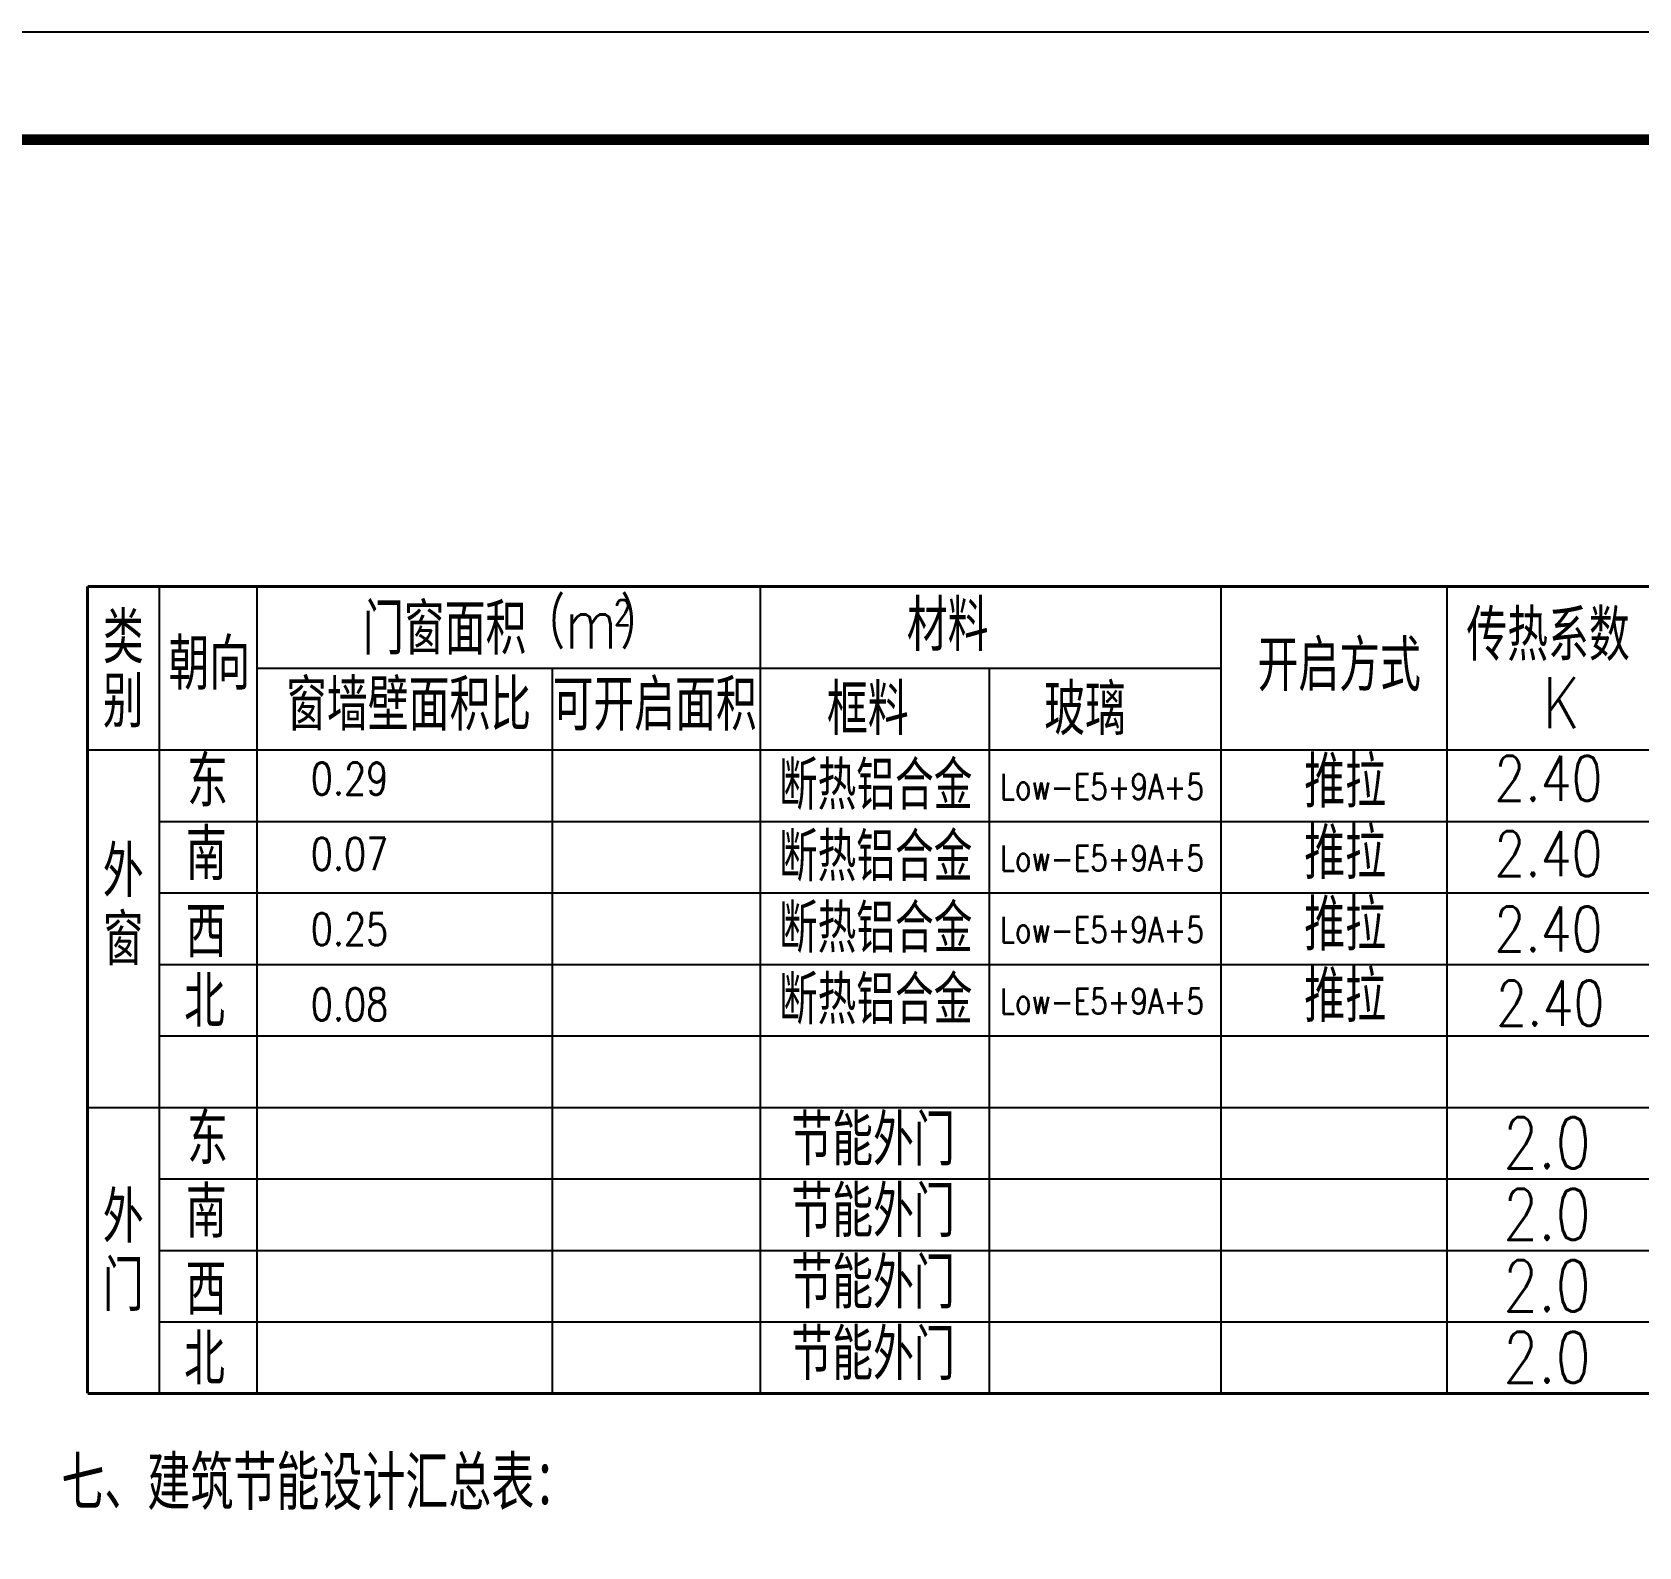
# Model space of a CAD drawing. Extents: x -695846 to 822170, y -413475 to 397179.
# Drawn here: x -376838 to -361890, y -290234 to -276145 of the extents above; entities that cross this region are included whole.
import ezdxf

# ---------------------------------------------------------------- set-up
doc = ezdxf.new("R2010")
doc.units = 0
doc.header["$LTSCALE"] = 1000
doc.header["$MEASUREMENT"] = 0
for name, color, linetype in [('AXIS', 3, 'Continuous'), ('PUB_TEXT', 7, 'Continuous'), ('T-图框-175', 175, 'Continuous')]:
    doc.layers.add(name, color=color, linetype=linetype)
doc.styles.add('_HZTXT', font='txt.shx', dxfattribs={"width": 0.8, "bigfont": 'HZTXT.shx'})

msp = doc.modelspace()

# ---------------------------------------------------------------- linework, layer by layer
at = {"layer": 'AXIS', "color": 7}
for p, q in [((-375657, -281301), (-375657, -288806)), ((-374746, -281301), (-374746, -288806)), ((-370066, -281301), (-370066, -288806)), ((-365779, -281301), (-365779, -288806)), ((-363677, -281301), (-363677, -288806)), ((-374746, -282061), (-365779, -282061)), ((-372001, -282061), (-372001, -288806)), ((-367935, -282061), (-367935, -288806)), ((-376322, -282821), (-357787, -282821)), ((-375657, -283486), (-357787, -283486)), ((-375657, -284151), (-357787, -284151)), ((-375657, -284816), (-357787, -284816)), ((-375657, -285481), (-357787, -285481)), ((-376322, -286146), (-357787, -286146)), ((-375657, -286811), (-357787, -286811)), ((-375657, -287476), (-357787, -287476)), ((-375657, -288141), (-357787, -288141))]:
    msp.add_line(p, q, dxfattribs=at)
at = {"layer": 'AXIS', "color": 7, "const_width": 28.5}
for points in [[(-376322, -281301), (-357787, -281301)], [(-376322, -281301), (-376322, -288806)], [(-376322, -288806), (-357787, -288806)]]:
    msp.add_lwpolyline(points, dxfattribs=at)
at = {"layer": 'T-图框-175'}
msp.add_lwpolyline([(-407856, -318145), (-348456, -318145), (-348456, -276145), (-407856, -276145)], close=True, dxfattribs=at)
at = {"layer": 'T-图框-175', "const_width": 100}
msp.add_lwpolyline([(-405356, -317145), (-349456, -317145), (-349456, -277145), (-405356, -277145)], close=True, dxfattribs=at)

# ---------------------------------------------------------------- texts
at = {"layer": 'AXIS', "color": 7, "style": '_HZTXT', "width": 0.8}
for s, height, p in [('门窗面积', 475, (-373760, -281934)), ('（m', 475, (-372261, -281878)), ('2', 238, (-371427, -281662)), ('）', 475, (-371363, -281878)), ('材料', 475, (-368700, -281900)), ('传热系数', 475, (-363494, -281993)), ('类', 475, (-376180, -282015)), ('朝向', 475, (-375569, -282261)), ('开启方式', 475, (-365438, -282274)), ('别 ', 475, (-376180, -282611)), ('窗墙壁面积比', 475, (-374475, -282641)), ('可开启面积', 475, (-371996, -282641)), ('框料', 475, (-369443, -282684)), ('玻璃', 475, (-367422, -282684)), ('K', 475, (-362783, -282619)), ('东', 475, (-375396, -283352)), ('0.29', 300, (-374245, -283238)), ('断热铝合金', 450, (-369890, -283377)), ('推拉', 475, (-365003, -283357)), ('2.40', 420, (-363235, -283296, -800)), ('Low-E5+9A+5', 237.5, (-367833, -283282)), ('南', 475, (-375408, -284032)), ('断热铝合金', 450, (-369890, -284042)), ('推拉', 475, (-365003, -284022)), ('外', 475, (-376180, -284189)), ('0.07', 300, (-374245, -283938)), ('Low-E5+9A+5', 237.5, (-367833, -283947)), ('2.40', 420, (-363235, -283996)), ('推拉', 475, (-365003, -284687)), ('窗', 475, (-376180, -284824)), ('西', 475, (-375410, -284752)), ('断热铝合金', 450, (-369890, -284707)), ('2.40', 420, (-363235, -284696)), ('0.25', 300, (-374245, -284638)), ('Low-E5+9A+5', 237.5, (-367833, -284612)), ('北', 475, (-375424, -285401)), ('断热铝合金', 450, (-369890, -285372)), ('推拉', 475, (-365003, -285352)), ('0.08', 300, (-374245, -285338)), ('Low-E5+9A+5', 237.5, (-367833, -285277)), ('2.40', 420, (-363218, -285387)), ('东', 475, (-375396, -286677)), ('节能外门', 475, (-369774, -286687)), ('2.0', 475, (-363152, -286713)), ('南', 475, (-375408, -287357)), ('节能外门', 475, (-369774, -287352)), ('外', 475, (-376180, -287404)), ('2.0', 475, (-363152, -287378)), ('门', 475, (-376180, -288040)), ('西', 475, (-375410, -288077)), ('节能外门', 475, (-369774, -288017)), ('2.0', 475, (-363152, -288043)), ('节能外门', 475, (-369774, -288682)), ('北', 475, (-375424, -288726)), ('2.0', 475, (-363152, -288708))]:
    msp.add_text(s, height=height, dxfattribs=at).set_placement(p)
at = {"layer": 'PUB_TEXT', "style": '_HZTXT', "width": 0.8}
msp.add_text('七、建筑节能设计汇总表：', height=500, dxfattribs=at).set_placement((-376566, -289891))

doc.saveas('drawing.dxf')
